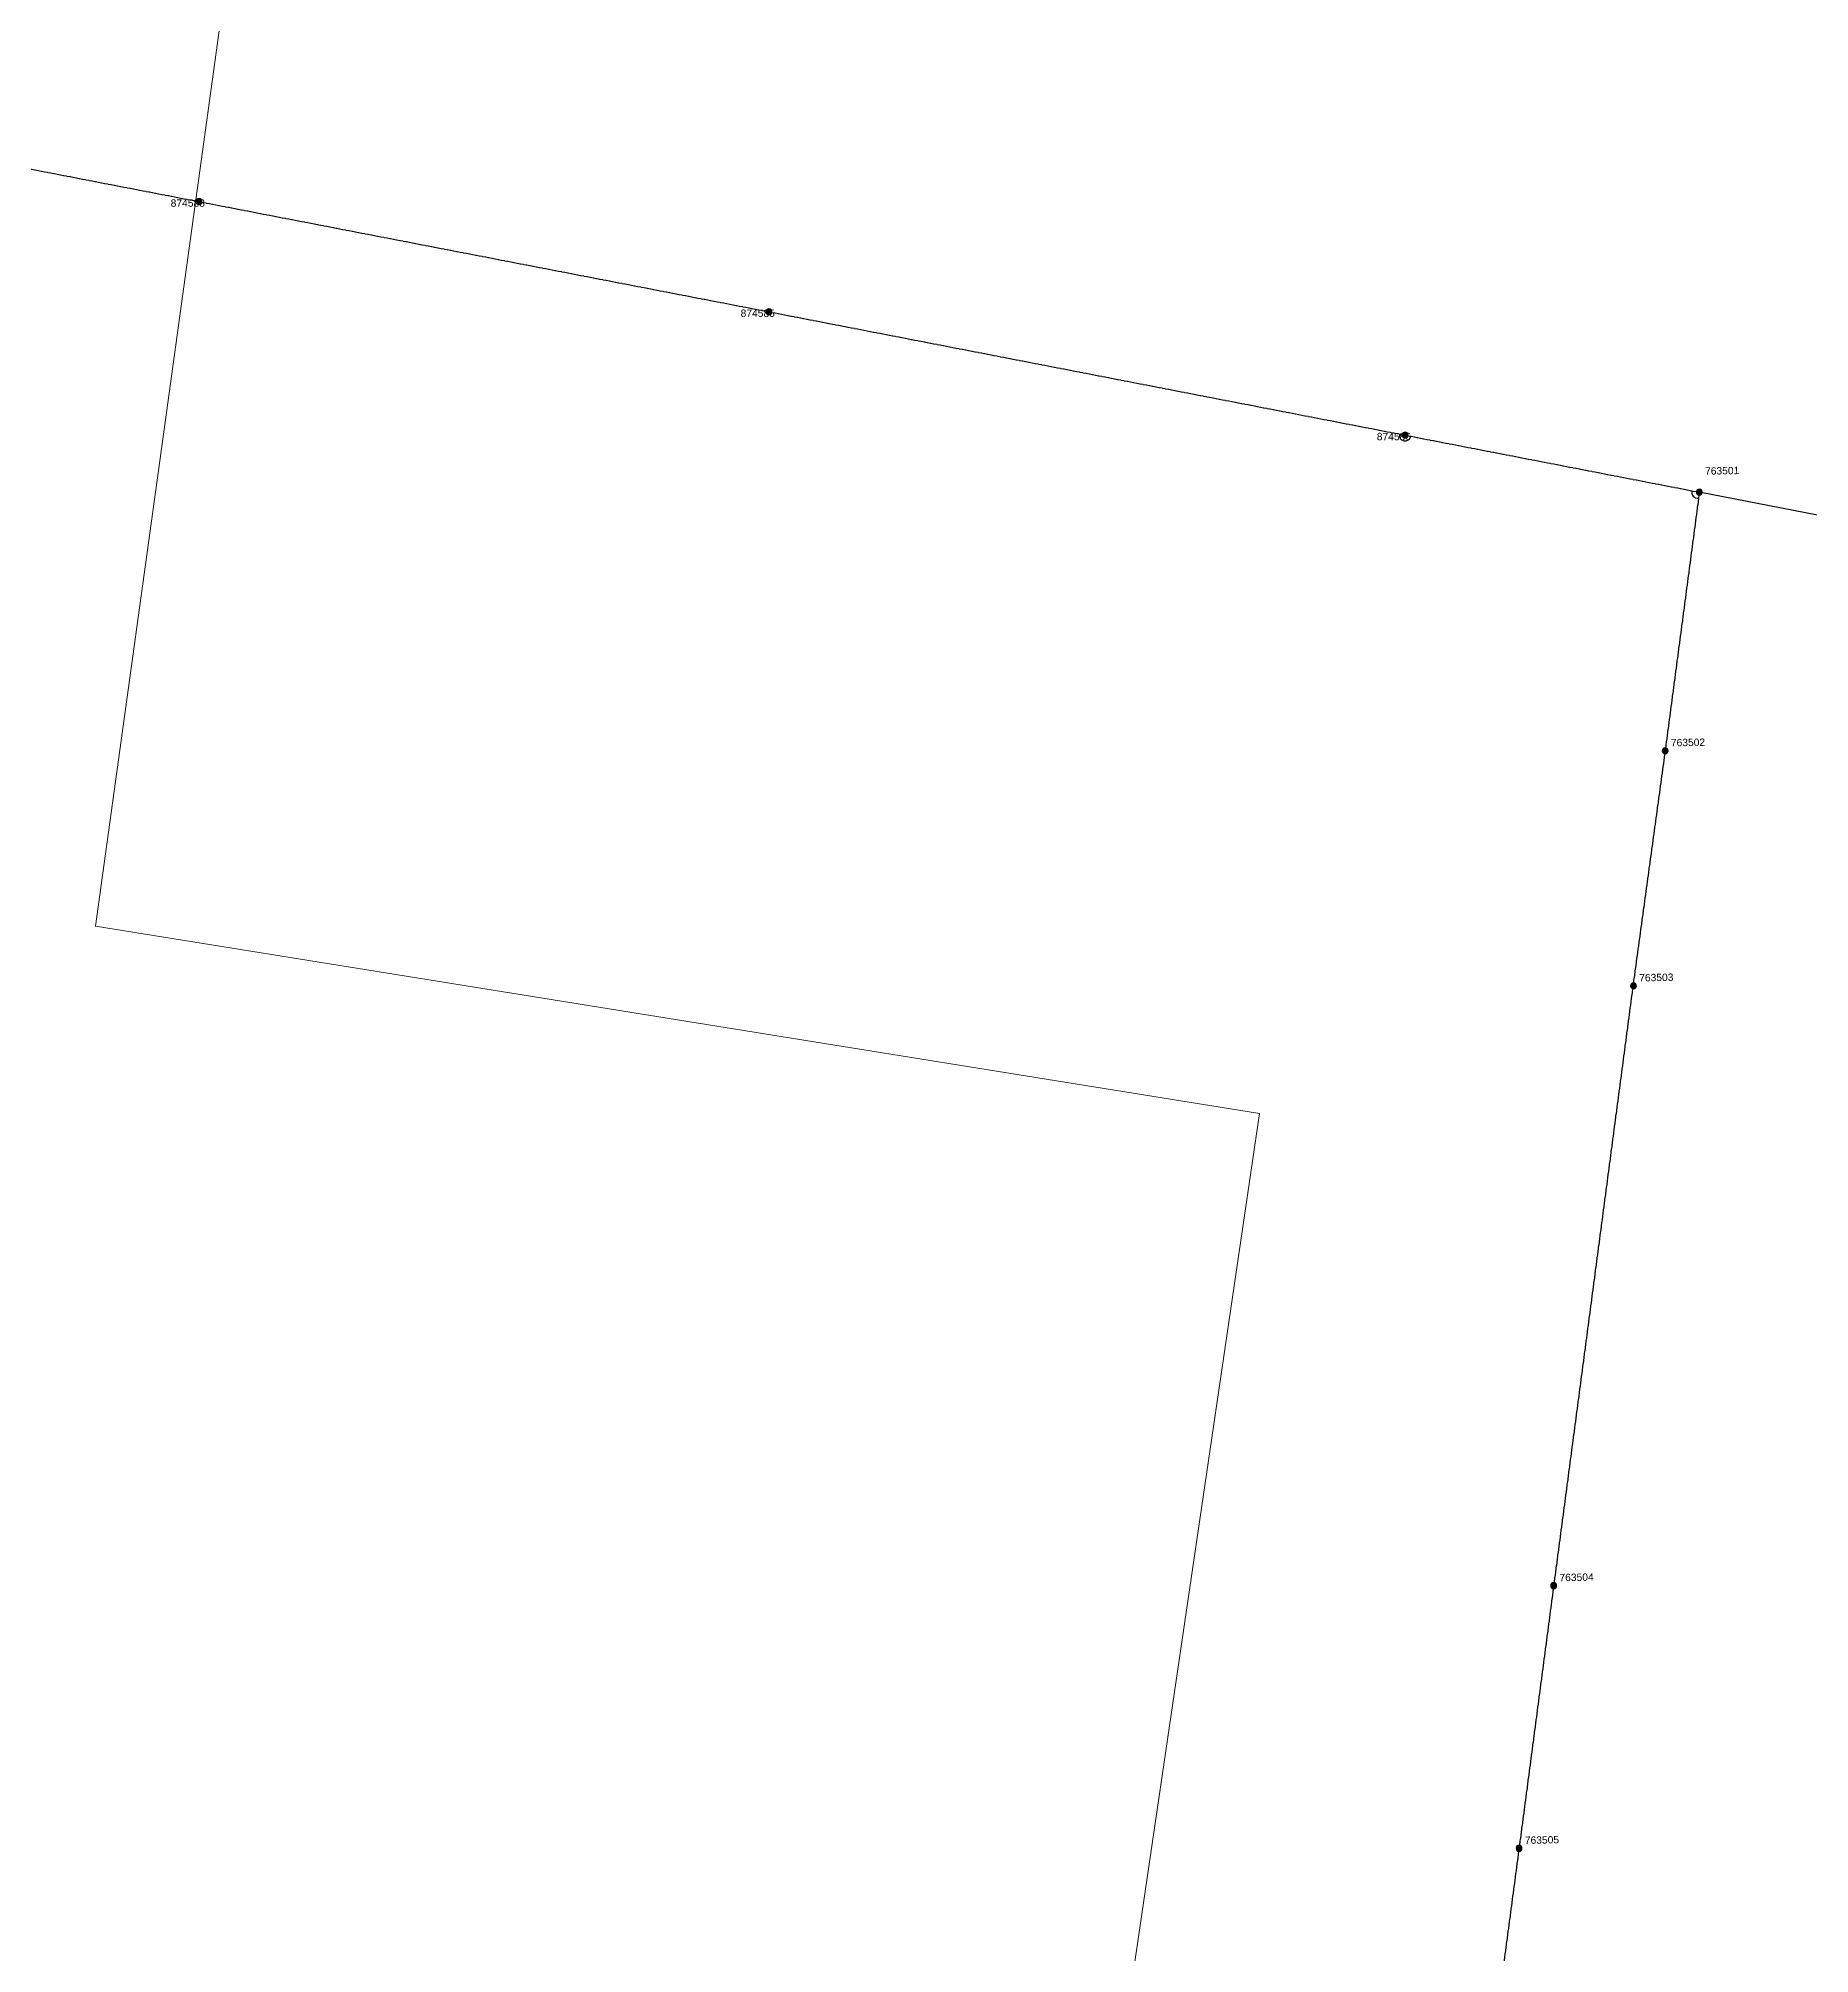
# Model space of a CAD drawing. Header units: metres. Extents: x 231386 to 236041, y 6156846 to 6161532.
# Drawn here: x 232073 to 232676, y 6159234 to 6159886 of the extents above; entities that cross this region are included whole.
import ezdxf
from ezdxf.enums import TextEntityAlignment as Align

# ---------------------------------------------------------------- set-up
doc = ezdxf.new("R2010")
doc.units = ezdxf.units.M
doc.linetypes.add('Cable Exist OH', pattern=[1, 1, 0])
doc.layers.get('0').update_dxf_attribs({"color": 6})
doc.layers.add('Cadastre Land Parcels_SP_EXT', color=9, linetype='Continuous', lineweight=5)
for name, color, linetype in [('Mains_HV_EXT', 7, 'Continuous'), ('OH_Details_SP_MISC', 7, 'Continuous'), ('SupportsOH_SP_TR_HV_LV_SL_EXT', 7, 'Continuous')]:
    doc.layers.add(name, color=color, linetype=linetype)
doc.layers.get('0').freeze()
doc.styles.add('POLE_LABEL', font='arial.ttf')
doc.styles.get("Standard").update_dxf_attribs({"font": 'arial.ttf'})

# ---------------------------------------------------------------- blocks, each defined once
blk = doc.blocks.new('POLE_EXT')
blk.add_hatch(color=256).paths.add_polyline_path([(-1, 0, 1), (1, 0, 1)])
blk.add_lwpolyline([(-1, 0, 1), (1, 0, 1)], format="xyb", close=True)
for tag, height, flags, p in [('pNumber', 2.5, 8, (-17.84, 2.07)), ('OWNED_BY', 0.2, 9, (1.35, -0.4)), ('SPECIAL_USE', 0.2, 9, (1.35, -0.8)), ('STATE', 0.2, 9, (1.35, -1)), ('cLV', 0.2, 9, (1.35, -1.4)), ('hDepth', 0.2, 9, (1.35, -1.6)), ('hDia', 0.2, 9, (1.35, -1.8)), ('cHV', 0.2, 9, (1.35, -2)), ('cLinedev', 0.2, 9, (1.35, -3.4)), ('pExisting', 0.2, 9, (1.35, -3.8)), ('pFooting', 0.2, 9, (1.35, -4.4)), ('pNew', 0.2, 9, (1.35, -4.6)), ('pRelocate', 0.2, 9, (1.35, -5)), ('pRemove', 0.2, 9, (1.35, -5.2)), ('pReplace', 0.2, 9, (1.35, -5.4)), ('pStay', 0.2, 9, (1.35, -5.6)), ('pType', 0.2, 9, (1.35, -5.8)), ('cspan', 0.2, 9, (1.35, -6)), ('STREETNAME', 0.2, 9, (1.35, -6.2)), ('SUBURB', 0.2, 9, (1.35, -6.4)), ('PARENT', 0.2, 9, (1.35, -0.6)), ('USAGE', 0.2, 9, (1.35, -1.2)), ('LBRACKET', 0.2, 9, (1.35, -2.2)), ('LExisting', 0.2, 9, (1.35, -2.4)), ('LANTNUMBER', 0.2, 9, (1.35, -2.6)), ('LOther', 0.2, 9, (1.35, -2.8)), ('LRemove', 0.2, 9, (1.35, -3)), ('LEGEND', 0.2, 9, (1.35, -3.2)), ('LOCATION', 0.2, 9, (1.35, -3.6)), ('PFNUMBER', 0.2, 9, (1.35, -4)), ('NEWPFNUMBER', 0.2, 9, (1.35, -4.2)), ('NOTES', 0.2, 9, (1.35, -6.6)), ('OPERATED_BY', 0.2, 9, (1.36, -7.01)), ('MAINTAINED_BY', 0.2, 9, (1.36, -6.81))]:
    blk.add_attdef(tag, text='', height=height, dxfattribs=dict(flags=flags)).set_placement(p, align=Align.MIDDLE_LEFT)
at = {"style": 'POLE_LABEL'}
for tag, height, flags, p in [('STRUCTURE_PLANT_NUMBER', 0.2, 9, (1.35, 0.03)), ('ASSET_NUM', 2.5, 8, (2, 2)), ('STREET_CODE', 0.2, 9, (1.35, -0.2))]:
    blk.add_attdef(tag, text='', height=height, dxfattribs=dict(at, flags=flags)).set_placement(p, align=Align.MIDDLE_LEFT)
at = {"flags": 1}
blk.add_attdef('Z', (1.35, -7.33), '', height=0.2, dxfattribs=at)

msp = doc.modelspace()

# ---------------------------------------------------------------- linework, layer by layer
at = {"layer": 'Cadastre Land Parcels_SP_EXT', "linetype": 'Continuous'}
msp.add_lwpolyline([(232145.65, 6159966.81), (232114.21, 6159738.82), (232092.67, 6159583.64), (232488.97, 6159519.86), (232446.07, 6159228.04), (233245.36, 6159112.53), (233265.25, 6159109.66), (233448.28, 6159083.2), (233705.55, 6159046), (233840.72, 6159876.44), (233844, 6159896.3)], dxfattribs=at)
at = {"layer": 'Mains_HV_EXT', "linetype": 'Cable Exist OH'}
for points in [[(231982.53, 6159858.46), (232321.96, 6159792.84), (232538.41, 6159750.85)], [(232538.41, 6159750.85), (232638.62, 6159731.42)], [(232638.64, 6159731.42), (232626.99, 6159643.37), (232616.03, 6159563.34), (232589.05, 6159359.14), (232577.27, 6159269.72), (232560.62, 6159145.04), (232546.19, 6159035.87), (232530.77, 6158919.94)]]:
    msp.add_lwpolyline(points, dxfattribs=at)
at = {"layer": 'Mains_HV_EXT', "linetype": 'Continuous'}
for points in [[(232536.53, 6159751.21, 0.987594), (232540.43, 6159750.46)], [(232636.08, 6159731.85, 0.511772), (232638.36, 6159729.34)]]:
    msp.add_lwpolyline(points, format="xyb", dxfattribs=at)
at = {"layer": 'OH_Details_SP_MISC', "color": 7, "linetype": 'Continuous', "flags": 128}
msp.add_lwpolyline([(232882.51, 6159684), (232759.43, 6159707.92), (232638.62, 6159731.42)], dxfattribs=at)

# ---------------------------------------------------------------- block references
at = {"layer": 'SupportsOH_SP_TR_HV_LV_SL_EXT'}
ref = msp.add_blockref('POLE_EXT', (232127.96, 6159830.34), dxfattribs=at)
ref.add_attrib('ASSET_NUM', '874588', dxfattribs={"layer": '0', "height": 2.5, "style": 'POLE_LABEL'}).set_placement((232129.96, 6159831.09), align=Align.TOP_RIGHT)
ref = msp.add_blockref('POLE_EXT', (232321.96, 6159792.84), dxfattribs=at)
ref.add_attrib('ASSET_NUM', '874585', dxfattribs={"layer": '0', "height": 2.5, "style": 'POLE_LABEL'}).set_placement((232323.96, 6159793.59), align=Align.TOP_RIGHT)
ref = msp.add_blockref('POLE_EXT', (232538.51, 6159750.86), dxfattribs=at)
ref.add_attrib('ASSET_NUM', '874586', dxfattribs={"layer": '0', "height": 2.5, "style": 'POLE_LABEL'}).set_placement((232540.51, 6159751.61), align=Align.TOP_RIGHT)
ref = msp.add_blockref('POLE_EXT', (232638.62, 6159731.42), dxfattribs=at)
ref.add_attrib('ASSET_NUM', '763501', dxfattribs={"layer": '0', "height": 2.5, "rotation": 1, "style": 'POLE_LABEL'}).set_placement((232640.62, 6159736.61), align=Align.BOTTOM_LEFT)
ref = msp.add_blockref('POLE_EXT', (232626.99, 6159643.37), dxfattribs=at)
ref.add_attrib('ASSET_NUM', '763502', dxfattribs={"layer": '0', "height": 2.5, "rotation": 1, "style": 'POLE_LABEL'}).set_placement((232628.99, 6159644.12), align=Align.BOTTOM_LEFT)
ref = msp.add_blockref('POLE_EXT', (232616.2, 6159563.35), dxfattribs=at)
ref.add_attrib('ASSET_NUM', '763503', dxfattribs={"layer": '0', "height": 2.5, "rotation": 1, "style": 'POLE_LABEL'}).set_placement((232618.2, 6159564.1), align=Align.BOTTOM_LEFT)
ref = msp.add_blockref('POLE_EXT', (232589.05, 6159359.14), dxfattribs=at)
ref.add_attrib('ASSET_NUM', '763504', dxfattribs={"layer": '0', "height": 2.5, "rotation": 1, "style": 'POLE_LABEL'}).set_placement((232591.05, 6159359.89), align=Align.BOTTOM_LEFT)
ref = msp.add_blockref('POLE_EXT', (232577.27, 6159269.72), dxfattribs=at)
ref.add_attrib('ASSET_NUM', '763505', dxfattribs={"layer": '0', "height": 2.5, "rotation": 1, "style": 'POLE_LABEL'}).set_placement((232579.27, 6159270.47), align=Align.BOTTOM_LEFT)

doc.saveas('drawing.dxf')
